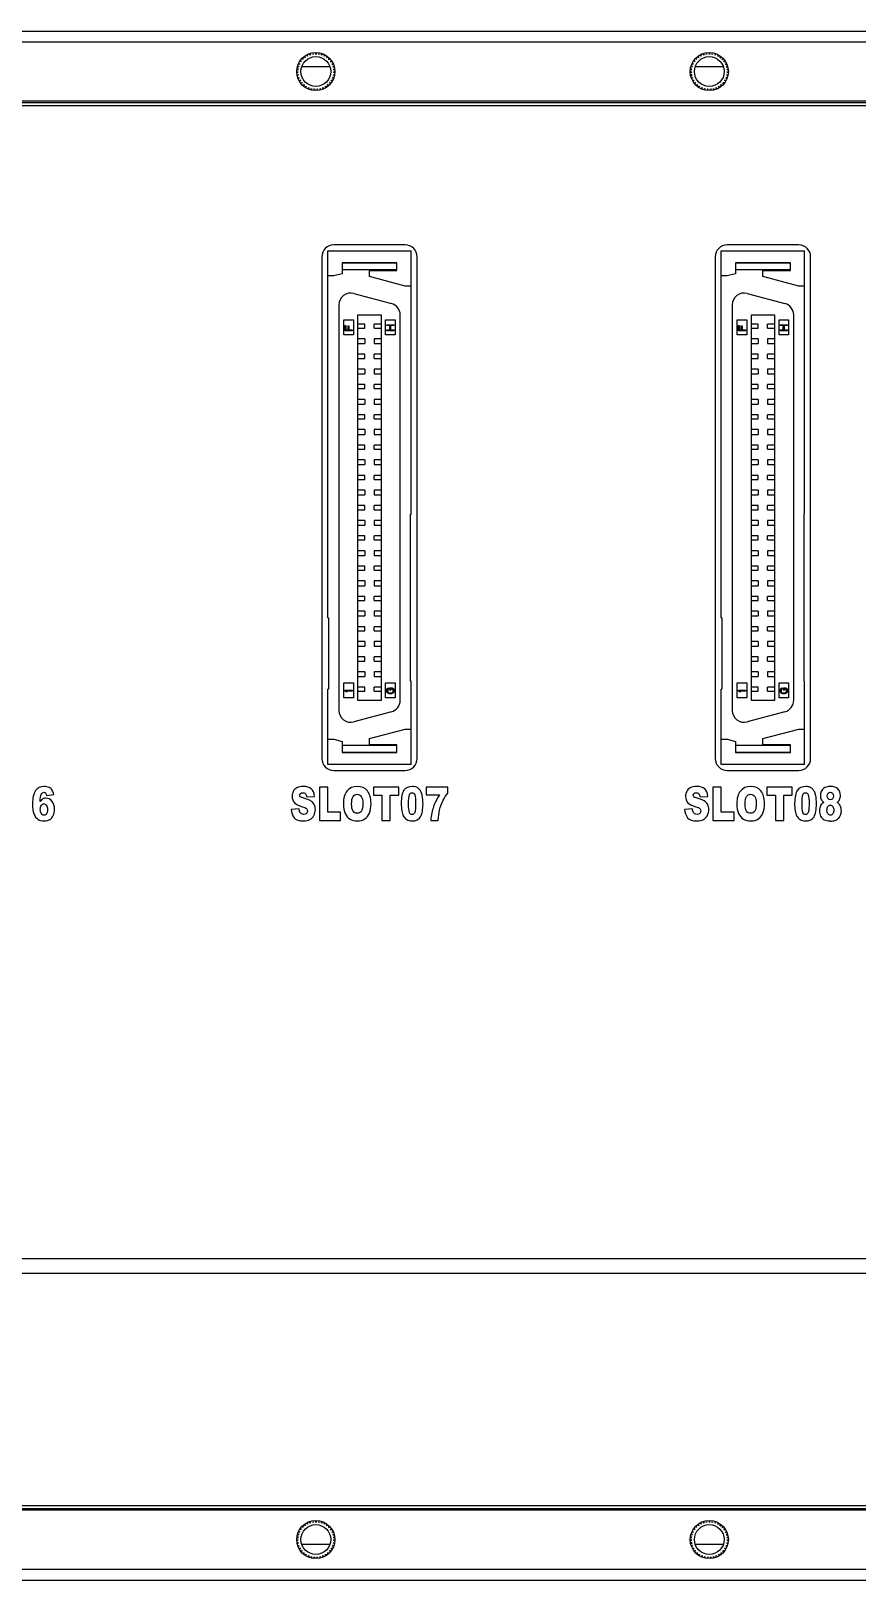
# Model space of a CAD drawing. Header units: inches. Extents: x 1 to 535, y 7 to 137.
# Drawn here: x 193.3 to 262.6, y 6.8 to 136.8 of the extents above; entities that cross this region are included whole.
import ezdxf

# ---------------------------------------------------------------- set-up
doc = ezdxf.new("R2010")
doc.units = ezdxf.units.IN
doc.header["$LTSCALE"] = 1.21
doc.header["$MEASUREMENT"] = 0
doc.linetypes.add('HIDDEN', pattern=[0.2, 0.1, -0.1])
for name, color, linetype in [('BSE72G_4_002DXF_CONTINUOUS_LINE', 7, 'CONTINUOUS'), ('BSEJ72G_4_001_DXF_HIDDEN_LINE', 7, 'CONTINUOUS'), ('BSEJ72G_4_00DXF_CONTINUOUS_LINE', 7, 'CONTINUOUS'), ('TE_1734101_5DXF_CONTINUOUS_LINE', 7, 'CONTINUOUS')]:
    doc.layers.add(name, color=color, linetype=linetype)

msp = doc.modelspace()

# ---------------------------------------------------------------- linework, layer by layer
at = {"layer": 'BSE72G_4_002DXF_CONTINUOUS_LINE', "color": 7, "linetype": 'Continuous'}
for p, q in [((3.2, 130.52), (530.2, 130.52)), ((224.7, 118.82), (218.7, 118.82)), ((257.7, 118.82), (251.7, 118.82)), ((217.7, 117.82), (217.7, 75.72)), ((225.7, 75.72), (225.7, 117.82)), ((250.7, 117.82), (250.7, 75.72)), ((258.7, 75.72), (258.7, 117.82)), ((218.7, 74.72), (224.7, 74.72)), ((251.7, 74.72), (257.7, 74.72)), ((3.2, 13.02), (530.2, 13.02))]:
    msp.add_line(p, q, dxfattribs=at)
at = {"layer": 'BSE72G_4_002DXF_CONTINUOUS_LINE', "color": 4, "linetype": 'Continuous'}
for p, q in [((217.51, 73.32), (217.51, 70.52)), ((218.2, 73.32), (217.51, 73.32)), ((218.2, 71.21), (218.2, 73.32)), ((222.05, 73.32), (222.05, 72.63)), ((224.15, 73.32), (222.05, 73.32)), ((224.15, 72.63), (224.15, 73.32)), ((226.46, 73.32), (226.46, 72.67)), ((228.28, 73.32), (226.46, 73.32)), ((228.28, 72.8), (228.28, 73.32)), ((250.51, 73.32), (250.51, 70.52)), ((251.2, 73.32), (250.51, 73.32)), ((251.2, 71.21), (251.2, 73.32)), ((255.04, 73.32), (255.04, 72.63)), ((257.15, 73.32), (255.04, 73.32)), ((257.15, 72.63), (257.15, 73.32)), ((194.62, 72.6), (195.24, 72.69)), ((215.79, 71.5), (215.13, 71.45)), ((216.44, 72.49), (217.09, 72.54)), ((222.05, 72.63), (222.75, 72.63)), ((222.75, 72.63), (222.75, 70.52)), ((223.44, 70.52), (223.44, 72.63)), ((223.44, 72.63), (224.15, 72.63)), ((226.46, 72.67), (227.57, 72.67)), ((248.79, 71.5), (248.13, 71.45)), ((249.43, 72.49), (250.09, 72.54)), ((255.04, 72.63), (255.75, 72.63)), ((255.75, 72.63), (255.75, 70.52)), ((256.44, 70.52), (256.44, 72.63)), ((256.44, 72.63), (257.15, 72.63)), ((217.51, 70.52), (219.28, 70.52)), ((219.28, 71.21), (218.2, 71.21)), ((219.28, 70.52), (219.28, 71.21)), ((222.75, 70.52), (223.44, 70.52)), ((226.84, 70.52), (227.46, 70.52)), ((250.51, 70.52), (252.28, 70.52)), ((252.28, 71.21), (251.2, 71.21)), ((252.28, 70.52), (252.28, 71.21)), ((255.75, 70.52), (256.44, 70.52)), ((449.4, 33.72), (122.7, 33.72)), ((122.7, 32.52), (449.9, 32.52))]:
    msp.add_line(p, q, dxfattribs=at)
at = {"layer": 'BSE72G_4_002DXF_CONTINUOUS_LINE', "color": 7, "linetype": 'Continuous'}
for centre, start, end in [((218.7, 117.82), 90, 180), ((224.7, 117.82), 0, 90), ((251.7, 117.82), 90, 180), ((257.7, 117.82), 0, 90), ((218.7, 75.72), 180, 270), ((224.7, 75.72), 270, 0), ((251.7, 75.72), 180, 270), ((257.7, 75.72), 270, 0)]:
    msp.add_arc(centre, 1, start, end, dxfattribs=at)
at = {"layer": 'BSE72G_4_002DXF_CONTINUOUS_LINE', "color": 4, "linetype": 'Continuous'}
msp.add_arc((260.37, 71.86), 1.39, 270.0428, 284.9395, dxfattribs=at)
for points in [[(193.7, 73.02), (193.53, 72.78), (193.44, 72.41), (193.44, 71.91)], [(194.4, 73.37), (194.1, 73.37), (193.87, 73.25), (193.7, 73.02)], [(194.16, 72.7), (194.22, 72.83), (194.3, 72.89), (194.4, 72.89)], [(194.83, 73.29), (194.72, 73.34), (194.58, 73.37), (194.4, 73.37)], [(194.4, 72.89), (194.45, 72.89), (194.5, 72.87), (194.54, 72.83)], [(194.54, 72.83), (194.58, 72.78), (194.6, 72.71), (194.62, 72.6)], [(195.08, 73.07), (195.02, 73.17), (194.93, 73.24), (194.83, 73.29)], [(195.24, 72.69), (195.2, 72.84), (195.15, 72.97), (195.08, 73.07)], [(215.31, 72.96), (215.24, 72.83), (215.21, 72.7), (215.21, 72.55)], [(215.61, 73.26), (215.48, 73.19), (215.38, 73.09), (215.31, 72.96)], [(216.16, 73.37), (215.93, 73.37), (215.75, 73.33), (215.61, 73.26)], [(215.91, 72.79), (215.95, 72.83), (216.01, 72.85), (216.1, 72.85)], [(216.1, 72.85), (216.19, 72.85), (216.27, 72.82), (216.33, 72.76)], [(216.82, 73.17), (216.67, 73.3), (216.45, 73.37), (216.16, 73.37)], [(217.09, 72.54), (217.06, 72.83), (216.97, 73.04), (216.82, 73.17)], [(219.81, 72.99), (219.61, 72.73), (219.51, 72.38), (219.51, 71.92)], [(220.67, 73.37), (220.3, 73.37), (220.02, 73.24), (219.81, 72.99)], [(221.53, 73), (221.33, 73.25), (221.04, 73.37), (220.67, 73.37)], [(221.83, 71.94), (221.83, 72.4), (221.73, 72.75), (221.53, 73)], [(224.59, 73.05), (224.44, 72.84), (224.36, 72.47), (224.36, 71.94)], [(225.29, 73.37), (224.98, 73.37), (224.74, 73.26), (224.59, 73.05)], [(225.05, 72.66), (225.09, 72.79), (225.17, 72.85), (225.27, 72.85)], [(225.27, 72.85), (225.37, 72.85), (225.45, 72.79), (225.5, 72.66)], [(225.66, 73.3), (225.57, 73.35), (225.44, 73.37), (225.29, 73.37)], [(225.9, 73.12), (225.84, 73.19), (225.76, 73.26), (225.66, 73.3)], [(226.04, 72.88), (226.01, 72.97), (225.96, 73.05), (225.9, 73.12)], [(226.13, 72.6), (226.11, 72.71), (226.08, 72.8), (226.04, 72.88)], [(248.31, 72.96), (248.24, 72.83), (248.21, 72.7), (248.21, 72.55)], [(248.61, 73.26), (248.48, 73.19), (248.38, 73.09), (248.31, 72.96)], [(249.16, 73.37), (248.93, 73.37), (248.75, 73.33), (248.61, 73.26)], [(248.91, 72.79), (248.95, 72.83), (249.01, 72.85), (249.09, 72.85)], [(249.09, 72.85), (249.19, 72.85), (249.27, 72.82), (249.32, 72.76)], [(249.82, 73.17), (249.67, 73.3), (249.45, 73.37), (249.16, 73.37)], [(250.09, 72.54), (250.06, 72.83), (249.97, 73.04), (249.82, 73.17)], [(252.81, 72.99), (252.61, 72.73), (252.51, 72.38), (252.51, 71.92)], [(253.66, 73.37), (253.3, 73.37), (253.02, 73.24), (252.81, 72.99)], [(254.53, 73), (254.32, 73.25), (254.04, 73.37), (253.66, 73.37)], [(254.83, 71.94), (254.83, 72.4), (254.73, 72.75), (254.53, 73)], [(257.59, 73.05), (257.44, 72.84), (257.36, 72.47), (257.36, 71.94)], [(258.29, 73.37), (257.98, 73.37), (257.74, 73.26), (257.59, 73.05)], [(258.05, 72.66), (258.09, 72.79), (258.17, 72.85), (258.27, 72.85)], [(258.27, 72.85), (258.37, 72.85), (258.45, 72.79), (258.5, 72.66)], [(258.66, 73.3), (258.56, 73.35), (258.44, 73.37), (258.29, 73.37)], [(258.9, 73.12), (258.84, 73.19), (258.76, 73.26), (258.66, 73.3)], [(259.04, 72.88), (259.01, 72.97), (258.96, 73.05), (258.9, 73.12)], [(259.13, 72.6), (259.11, 72.71), (259.08, 72.8), (259.04, 72.88)], [(259.78, 73.2), (259.6, 73.05), (259.52, 72.86), (259.52, 72.62)], [(260.33, 73.37), (260.1, 73.37), (259.92, 73.31), (259.78, 73.2)], [(260.1, 72.58), (260.1, 72.67), (260.12, 72.75), (260.17, 72.81)], [(260.17, 72.81), (260.22, 72.87), (260.28, 72.9), (260.36, 72.9)], [(260.99, 73.16), (260.85, 73.3), (260.63, 73.37), (260.33, 73.37)], [(260.36, 72.9), (260.43, 72.9), (260.49, 72.87), (260.54, 72.81)], [(260.54, 72.81), (260.59, 72.75), (260.61, 72.67), (260.61, 72.57)], [(261.2, 72.62), (261.2, 72.83), (261.13, 73.01), (260.99, 73.16)], [(193.44, 71.91), (193.44, 71.56), (193.48, 71.29), (193.56, 71.08)], [(194.07, 72.11), (194.09, 72.41), (194.12, 72.61), (194.16, 72.7)], [(194.3, 72.32), (194.22, 72.28), (194.15, 72.21), (194.07, 72.11)], [(194.09, 71.45), (194.09, 71.6), (194.12, 71.71), (194.18, 71.79)], [(194.18, 71.79), (194.24, 71.87), (194.31, 71.91), (194.4, 71.91)], [(194.57, 72.39), (194.47, 72.39), (194.38, 72.37), (194.3, 72.32)], [(194.4, 71.91), (194.48, 71.91), (194.55, 71.87), (194.61, 71.79)], [(195.08, 72.12), (194.94, 72.3), (194.77, 72.39), (194.57, 72.39)], [(194.61, 71.79), (194.67, 71.7), (194.7, 71.58), (194.7, 71.43)], [(195.29, 71.45), (195.29, 71.72), (195.22, 71.94), (195.08, 72.12)], [(215.21, 72.55), (215.21, 72.33), (215.28, 72.15), (215.41, 72.01)], [(215.41, 72.01), (215.54, 71.87), (215.75, 71.76), (216.06, 71.67)], [(215.87, 71.2), (215.83, 71.26), (215.8, 71.37), (215.79, 71.5)], [(215.85, 72.63), (215.85, 72.69), (215.87, 72.74), (215.91, 72.79)], [(215.9, 72.51), (215.87, 72.54), (215.85, 72.58), (215.85, 72.63)], [(216.14, 72.41), (216.01, 72.44), (215.94, 72.47), (215.9, 72.51)], [(216.06, 71.67), (216.24, 71.62), (216.36, 71.57), (216.41, 71.51)], [(216.78, 72.16), (216.65, 72.24), (216.44, 72.32), (216.14, 72.41)], [(216.33, 72.76), (216.38, 72.71), (216.42, 72.62), (216.44, 72.49)], [(216.41, 71.51), (216.46, 71.45), (216.49, 71.39), (216.49, 71.31)], [(217.07, 71.85), (217.01, 71.97), (216.92, 72.07), (216.78, 72.16)], [(217.16, 71.43), (217.16, 71.59), (217.13, 71.73), (217.07, 71.85)], [(219.51, 71.92), (219.51, 71.59), (219.56, 71.32), (219.66, 71.1)], [(220.2, 71.92), (220.2, 72.2), (220.24, 72.41), (220.33, 72.53)], [(220.33, 71.31), (220.24, 71.43), (220.2, 71.64), (220.2, 71.92)], [(220.33, 72.53), (220.41, 72.65), (220.52, 72.72), (220.66, 72.72)], [(220.66, 72.72), (220.81, 72.72), (220.92, 72.66), (221.01, 72.53)], [(221.01, 72.53), (221.1, 72.41), (221.14, 72.22), (221.14, 71.96)], [(221.14, 71.96), (221.14, 71.64), (221.1, 71.43), (221.02, 71.31)], [(221.7, 71.14), (221.79, 71.35), (221.83, 71.62), (221.83, 71.94)], [(224.36, 71.94), (224.36, 71.72), (224.38, 71.52), (224.41, 71.34)], [(224.98, 71.93), (224.98, 72.28), (225, 72.53), (225.05, 72.66)], [(225.05, 71.2), (225, 71.33), (224.98, 71.58), (224.98, 71.93)], [(225.5, 72.66), (225.55, 72.53), (225.57, 72.28), (225.57, 71.91)], [(225.57, 71.91), (225.57, 71.66), (225.56, 71.47), (225.54, 71.35)], [(225.99, 70.83), (226.12, 71.06), (226.19, 71.44), (226.19, 71.94)], [(226.19, 71.94), (226.19, 72.17), (226.17, 72.39), (226.13, 72.6)], [(227.07, 71.67), (226.96, 71.36), (226.89, 70.98), (226.84, 70.52)], [(227.57, 72.67), (227.34, 72.31), (227.17, 71.98), (227.07, 71.67)], [(227.58, 71.38), (227.65, 71.69), (227.75, 71.97), (227.88, 72.22)], [(227.88, 72.22), (227.99, 72.43), (228.12, 72.62), (228.28, 72.8)], [(248.21, 72.55), (248.21, 72.33), (248.28, 72.15), (248.41, 72.01)], [(248.41, 72.01), (248.54, 71.87), (248.75, 71.76), (249.06, 71.67)], [(248.87, 71.2), (248.83, 71.26), (248.8, 71.37), (248.79, 71.5)], [(248.85, 72.63), (248.85, 72.69), (248.87, 72.74), (248.91, 72.79)], [(248.9, 72.51), (248.87, 72.54), (248.85, 72.58), (248.85, 72.63)], [(249.13, 72.41), (249.01, 72.44), (248.93, 72.47), (248.9, 72.51)], [(249.06, 71.67), (249.24, 71.62), (249.36, 71.57), (249.41, 71.51)], [(249.78, 72.16), (249.65, 72.24), (249.44, 72.32), (249.13, 72.41)], [(249.32, 72.76), (249.38, 72.71), (249.42, 72.62), (249.43, 72.49)], [(249.41, 71.51), (249.46, 71.45), (249.49, 71.39), (249.49, 71.31)], [(250.07, 71.85), (250.01, 71.97), (249.91, 72.07), (249.78, 72.16)], [(250.16, 71.43), (250.16, 71.59), (250.13, 71.73), (250.07, 71.85)], [(252.51, 71.92), (252.51, 71.59), (252.56, 71.32), (252.66, 71.1)], [(253.2, 71.92), (253.2, 72.2), (253.24, 72.41), (253.33, 72.53)], [(253.32, 71.31), (253.24, 71.43), (253.2, 71.64), (253.2, 71.92)], [(253.33, 72.53), (253.41, 72.65), (253.52, 72.72), (253.66, 72.72)], [(253.66, 72.72), (253.81, 72.72), (253.92, 72.66), (254.01, 72.53)], [(254.01, 72.53), (254.09, 72.41), (254.14, 72.22), (254.14, 71.96)], [(254.14, 71.96), (254.14, 71.64), (254.1, 71.43), (254.01, 71.31)], [(254.7, 71.14), (254.78, 71.35), (254.83, 71.62), (254.83, 71.94)], [(257.36, 71.94), (257.36, 71.72), (257.37, 71.52), (257.4, 71.34)], [(257.98, 71.93), (257.98, 72.28), (258, 72.53), (258.05, 72.66)], [(258.05, 71.2), (258, 71.33), (257.98, 71.58), (257.98, 71.93)], [(258.5, 72.66), (258.55, 72.53), (258.57, 72.28), (258.57, 71.91)], [(258.57, 71.91), (258.57, 71.66), (258.56, 71.47), (258.54, 71.35)], [(258.99, 70.83), (259.12, 71.06), (259.19, 71.44), (259.19, 71.94)], [(259.19, 71.94), (259.19, 72.17), (259.17, 72.39), (259.13, 72.6)], [(259.54, 71.76), (259.48, 71.65), (259.45, 71.51), (259.45, 71.35)], [(259.52, 72.62), (259.52, 72.48), (259.55, 72.36), (259.61, 72.25)], [(259.82, 72.03), (259.69, 71.97), (259.6, 71.88), (259.54, 71.76)], [(259.61, 72.25), (259.65, 72.17), (259.72, 72.09), (259.82, 72.03)], [(260.07, 71.37), (260.07, 71.5), (260.1, 71.61), (260.15, 71.68)], [(260.17, 72.34), (260.12, 72.4), (260.1, 72.48), (260.1, 72.58)], [(260.15, 71.68), (260.21, 71.76), (260.28, 71.8), (260.36, 71.8)], [(260.37, 72.26), (260.29, 72.26), (260.22, 72.28), (260.17, 72.34)], [(260.36, 71.8), (260.43, 71.8), (260.5, 71.76), (260.56, 71.68)], [(260.54, 72.34), (260.5, 72.28), (260.44, 72.26), (260.37, 72.26)], [(260.61, 72.57), (260.61, 72.48), (260.59, 72.4), (260.54, 72.34)], [(260.56, 71.68), (260.62, 71.6), (260.65, 71.5), (260.65, 71.38)], [(260.92, 72.03), (261.01, 72.11), (261.08, 72.18), (261.12, 72.27)], [(261.19, 71.74), (261.13, 71.86), (261.04, 71.96), (260.92, 72.03)], [(261.12, 72.27), (261.18, 72.37), (261.2, 72.49), (261.2, 72.62)], [(261.28, 71.34), (261.28, 71.49), (261.25, 71.62), (261.19, 71.74)], [(193.56, 71.08), (193.64, 70.87), (193.75, 70.71), (193.89, 70.62)], [(193.89, 70.62), (194.02, 70.52), (194.2, 70.48), (194.43, 70.48)], [(194.19, 71.09), (194.12, 71.18), (194.09, 71.29), (194.09, 71.45)], [(194.41, 70.96), (194.32, 70.96), (194.25, 71), (194.19, 71.09)], [(194.62, 71.08), (194.56, 71), (194.49, 70.96), (194.41, 70.96)], [(194.43, 70.48), (194.61, 70.48), (194.77, 70.52), (194.89, 70.59)], [(194.7, 71.43), (194.7, 71.27), (194.67, 71.15), (194.62, 71.08)], [(194.89, 70.59), (195.02, 70.67), (195.11, 70.79), (195.18, 70.94)], [(195.18, 70.94), (195.25, 71.09), (195.29, 71.26), (195.29, 71.45)], [(215.13, 71.45), (215.15, 71.17), (215.23, 70.93), (215.38, 70.75)], [(215.38, 70.75), (215.52, 70.57), (215.79, 70.48), (216.17, 70.48)], [(216.18, 71.03), (216.05, 71.03), (215.94, 71.08), (215.87, 71.2)], [(216.17, 70.48), (216.39, 70.48), (216.56, 70.52), (216.71, 70.59)], [(216.41, 71.11), (216.35, 71.05), (216.28, 71.03), (216.18, 71.03)], [(216.49, 71.31), (216.49, 71.24), (216.46, 71.17), (216.41, 71.11)], [(216.71, 70.59), (216.85, 70.67), (216.96, 70.79), (217.04, 70.94)], [(217.04, 70.94), (217.12, 71.09), (217.16, 71.26), (217.16, 71.43)], [(219.66, 71.1), (219.77, 70.89), (219.9, 70.73), (220.07, 70.63)], [(220.07, 70.63), (220.23, 70.53), (220.44, 70.48), (220.69, 70.48)], [(220.67, 71.12), (220.53, 71.12), (220.41, 71.18), (220.33, 71.31)], [(221.02, 71.31), (220.93, 71.18), (220.82, 71.12), (220.67, 71.12)], [(220.69, 70.48), (220.94, 70.48), (221.15, 70.53), (221.32, 70.65)], [(221.32, 70.65), (221.48, 70.77), (221.61, 70.93), (221.7, 71.14)], [(224.41, 71.34), (224.44, 71.16), (224.48, 71.02), (224.53, 70.92)], [(224.53, 70.92), (224.61, 70.77), (224.7, 70.66), (224.82, 70.59)], [(224.82, 70.59), (224.94, 70.51), (225.09, 70.48), (225.28, 70.48)], [(225.27, 71.01), (225.18, 71.01), (225.1, 71.07), (225.05, 71.2)], [(225.44, 71.09), (225.39, 71.03), (225.34, 71.01), (225.27, 71.01)], [(225.28, 70.48), (225.61, 70.48), (225.85, 70.59), (225.99, 70.83)], [(225.54, 71.35), (225.52, 71.23), (225.48, 71.14), (225.44, 71.09)], [(227.46, 70.52), (227.48, 70.85), (227.52, 71.14), (227.58, 71.38)], [(248.13, 71.45), (248.15, 71.17), (248.23, 70.93), (248.38, 70.75)], [(248.38, 70.75), (248.52, 70.57), (248.79, 70.48), (249.17, 70.48)], [(249.18, 71.03), (249.05, 71.03), (248.94, 71.08), (248.87, 71.2)], [(249.17, 70.48), (249.38, 70.48), (249.56, 70.52), (249.71, 70.59)], [(249.41, 71.11), (249.35, 71.05), (249.28, 71.03), (249.18, 71.03)], [(249.49, 71.31), (249.49, 71.24), (249.46, 71.17), (249.41, 71.11)], [(249.71, 70.59), (249.85, 70.67), (249.96, 70.79), (250.04, 70.94)], [(250.04, 70.94), (250.12, 71.09), (250.16, 71.26), (250.16, 71.43)], [(252.66, 71.1), (252.76, 70.89), (252.9, 70.73), (253.06, 70.63)], [(253.06, 70.63), (253.23, 70.53), (253.44, 70.48), (253.69, 70.48)], [(253.67, 71.12), (253.52, 71.12), (253.41, 71.18), (253.32, 71.31)], [(254.01, 71.31), (253.93, 71.18), (253.82, 71.12), (253.67, 71.12)], [(253.69, 70.48), (253.94, 70.48), (254.15, 70.53), (254.31, 70.65)], [(254.31, 70.65), (254.48, 70.77), (254.61, 70.93), (254.7, 71.14)], [(257.4, 71.34), (257.44, 71.16), (257.48, 71.02), (257.53, 70.92)], [(257.53, 70.92), (257.61, 70.77), (257.7, 70.66), (257.82, 70.59)], [(257.82, 70.59), (257.93, 70.51), (258.08, 70.48), (258.27, 70.48)], [(258.27, 71.01), (258.18, 71.01), (258.1, 71.07), (258.05, 71.2)], [(258.44, 71.09), (258.39, 71.03), (258.34, 71.01), (258.27, 71.01)], [(258.27, 70.48), (258.61, 70.48), (258.85, 70.59), (258.99, 70.83)], [(258.54, 71.35), (258.52, 71.23), (258.48, 71.14), (258.44, 71.09)], [(259.45, 71.35), (259.45, 71.18), (259.48, 71.03), (259.54, 70.89)], [(259.54, 70.89), (259.61, 70.75), (259.71, 70.65), (259.83, 70.58)], [(259.83, 70.58), (259.96, 70.51), (260.14, 70.48), (260.38, 70.48)], [(260.16, 71.07), (260.1, 71.15), (260.07, 71.25), (260.07, 71.37)], [(260.36, 70.95), (260.29, 70.95), (260.22, 70.99), (260.16, 71.07)], [(260.56, 71.07), (260.51, 70.99), (260.44, 70.95), (260.36, 70.95)], [(260.65, 71.38), (260.65, 71.25), (260.62, 71.15), (260.56, 71.07)], [(260.73, 70.52), (260.84, 70.55), (260.94, 70.6), (261.01, 70.67)], [(261.01, 70.67), (261.09, 70.73), (261.15, 70.83), (261.2, 70.95)], [(261.2, 70.95), (261.25, 71.07), (261.28, 71.2), (261.28, 71.34)]]:
    msp.add_open_spline(points, degree=3, dxfattribs=at)
at = {"layer": 'BSEJ72G_4_001_DXF_HIDDEN_LINE', "color": 8, "linetype": 'HIDDEN'}
for centre in [(217.2, 133.37), (250.2, 133.37), (217.2, 10.17), (250.2, 10.17)]:
    msp.add_circle(centre, 1.5, dxfattribs=at)
at = {"layer": 'BSEJ72G_4_00DXF_CONTINUOUS_LINE', "color": 7, "linetype": 'Continuous'}
for p, q in [((3.2, 136.77), (530.2, 136.77)), ((3.4, 135.87), (530, 135.87)), ((218.38, 133.77), (216.02, 133.77)), ((251.38, 133.77), (249.02, 133.77)), ((3.2, 130.77), (530.2, 130.77)), ((530, 130.87), (3.4, 130.87)), ((3.2, 12.77), (530.2, 12.77)), ((3.4, 12.67), (530, 12.67)), ((216.02, 9.77), (218.38, 9.77)), ((249.02, 9.77), (251.38, 9.77)), ((3.2, 6.77), (530.2, 6.77)), ((530, 7.67), (3.4, 7.67))]:
    msp.add_line(p, q, dxfattribs=at)
for centre, radius in [((217.2, 133.37), 1.6), ((217.2, 133.37), 1.25), ((250.2, 133.37), 1.6), ((250.2, 133.37), 1.25), ((217.2, 10.17), 1.6), ((250.2, 10.17), 1.6), ((217.2, 10.17), 1.25), ((250.2, 10.17), 1.25)]:
    msp.add_circle(centre, radius, dxfattribs=at)
for centre, start, end in [((216.2, 132.15), 90.0022, 96.4011), ((218.21, 132.15), 83.5989, 89.9978), ((249.2, 132.15), 90.0022, 96.4011), ((251.21, 132.15), 83.5989, 89.9978), ((216.2, 11.39), 263.5989, 269.9978), ((218.21, 11.39), 270.0022, 276.4011), ((249.2, 11.39), 263.5989, 269.9978), ((251.21, 11.39), 270.0022, 276.4011)]:
    msp.add_arc(centre, 1.62, start, end, dxfattribs=at)
at = {"layer": 'TE_1734101_5DXF_CONTINUOUS_LINE', "color": 7, "linetype": 'Continuous'}
for p, q in [((218.2, 87.53), (218.2, 118.32)), ((218.2, 118.32), (225.2, 118.32)), ((225.2, 96.22), (225.2, 118.32)), ((251.2, 87.53), (251.2, 118.32)), ((251.2, 118.32), (258.2, 118.32)), ((258.2, 96.22), (258.2, 118.32)), ((219.4, 117.33), (219.4, 116.4)), ((224, 117.33), (219.4, 117.33)), ((224, 117.29), (219.4, 117.29)), ((224, 116.68), (224, 117.33)), ((252.4, 117.33), (252.4, 116.4)), ((257, 117.33), (252.4, 117.33)), ((257, 117.29), (252.4, 117.29)), ((257, 116.68), (257, 117.33)), ((218.7, 116.22), (218.2, 116.22)), ((219.4, 116.4), (218.7, 116.22)), ((224, 116.72), (219.4, 116.72)), ((221.7, 116.16), (221.7, 116.68)), ((221.7, 116.68), (224, 116.68)), ((224.7, 115.35), (221.7, 116.16)), ((251.7, 116.22), (251.2, 116.22)), ((252.4, 116.4), (251.7, 116.22)), ((257, 116.72), (252.4, 116.72)), ((254.7, 116.16), (254.7, 116.68)), ((254.7, 116.68), (257, 116.68)), ((257.7, 115.35), (254.7, 116.16)), ((220.39, 114.75), (223.54, 113.91)), ((225.2, 115.35), (224.7, 115.35)), ((253.39, 114.75), (256.54, 113.91)), ((258.2, 115.35), (257.7, 115.35)), ((219.13, 113.78), (219.13, 79.76)), ((252.13, 113.78), (252.13, 79.76)), ((219.55, 111.27), (219.55, 112.54)), ((219.55, 112.54), (220.35, 112.54)), ((219.65, 111.62), (219.65, 112.07)), ((219.65, 112.07), (219.73, 112.07)), ((219.73, 112.07), (219.73, 111.7)), ((219.9, 111.7), (219.9, 112.02)), ((219.9, 112.02), (219.97, 112.02)), ((219.97, 112.02), (219.97, 111.7)), ((220.35, 112.54), (220.35, 111.27)), ((220.73, 80.58), (220.73, 112.96)), ((220.73, 112.96), (222.68, 112.96)), ((221.31, 112.18), (220.73, 112.18)), ((220.73, 111.84), (221.31, 111.84)), ((221.31, 111.84), (221.31, 112.18)), ((222.09, 111.84), (222.09, 112.18)), ((222.68, 112.18), (222.09, 112.18)), ((222.09, 111.84), (222.68, 111.84)), ((222.68, 112.96), (222.68, 80.58)), ((223.05, 111.27), (223.05, 112.54)), ((223.05, 112.54), (223.85, 112.54)), ((223.15, 112.05), (223.15, 112.12)), ((223.15, 112.12), (223.75, 112.12)), ((223.4, 112.05), (223.15, 112.05)), ((223.4, 111.7), (223.4, 112.05)), ((223.47, 112.05), (223.47, 111.7)), ((223.75, 112.05), (223.47, 112.05)), ((223.75, 112.12), (223.75, 112.05)), ((223.85, 112.54), (223.85, 111.27)), ((224.28, 80.61), (224.28, 112.94)), ((252.55, 111.27), (252.55, 112.54)), ((252.55, 112.54), (253.35, 112.54)), ((252.65, 111.62), (252.65, 112.07)), ((252.65, 112.07), (252.73, 112.07)), ((252.73, 112.07), (252.73, 111.7)), ((252.9, 111.7), (252.9, 112.02)), ((252.9, 112.02), (252.97, 112.02)), ((252.97, 112.02), (252.97, 111.7)), ((253.35, 112.54), (253.35, 111.27)), ((253.73, 80.58), (253.73, 112.96)), ((253.73, 112.96), (255.68, 112.96)), ((254.31, 112.18), (253.73, 112.18)), ((253.73, 111.84), (254.31, 111.84)), ((254.31, 111.84), (254.31, 112.18)), ((255.09, 111.84), (255.09, 112.18)), ((255.68, 112.18), (255.09, 112.18)), ((255.09, 111.84), (255.68, 111.84)), ((255.68, 112.96), (255.68, 80.58)), ((256.05, 111.27), (256.05, 112.54)), ((256.05, 112.54), (256.85, 112.54)), ((256.15, 112.05), (256.15, 112.12)), ((256.15, 112.12), (256.75, 112.12)), ((256.4, 112.05), (256.15, 112.05)), ((256.4, 111.7), (256.4, 112.05)), ((256.47, 112.05), (256.47, 111.7)), ((256.75, 112.05), (256.47, 112.05)), ((256.75, 112.12), (256.75, 112.05)), ((256.85, 112.54), (256.85, 111.27)), ((257.28, 80.61), (257.28, 112.94)), ((220.35, 111.27), (219.55, 111.27)), ((220.25, 111.62), (219.65, 111.62)), ((219.73, 111.7), (219.9, 111.7)), ((219.97, 111.7), (220.25, 111.7)), ((220.25, 111.7), (220.25, 111.62)), ((221.31, 110.94), (220.73, 110.94)), ((220.73, 110.54), (221.31, 110.54)), ((221.31, 110.94), (221.31, 110.54)), ((222.09, 110.94), (222.09, 110.54)), ((222.68, 110.94), (222.09, 110.94)), ((222.09, 110.54), (222.68, 110.54)), ((223.85, 111.27), (223.05, 111.27)), ((223.15, 111.62), (223.15, 111.7)), ((223.15, 111.7), (223.4, 111.7)), ((223.75, 111.62), (223.15, 111.62)), ((223.47, 111.7), (223.75, 111.7)), ((223.75, 111.7), (223.75, 111.62)), ((253.35, 111.27), (252.55, 111.27)), ((253.25, 111.62), (252.65, 111.62)), ((252.73, 111.7), (252.9, 111.7)), ((252.97, 111.7), (253.25, 111.7)), ((253.25, 111.7), (253.25, 111.62)), ((254.31, 110.94), (253.73, 110.94)), ((253.73, 110.54), (254.31, 110.54)), ((254.31, 110.94), (254.31, 110.54)), ((255.09, 110.94), (255.09, 110.54)), ((255.68, 110.94), (255.09, 110.94)), ((255.09, 110.54), (255.68, 110.54)), ((256.85, 111.27), (256.05, 111.27)), ((256.15, 111.62), (256.15, 111.7)), ((256.15, 111.7), (256.4, 111.7)), ((256.75, 111.62), (256.15, 111.62)), ((256.47, 111.7), (256.75, 111.7)), ((256.75, 111.7), (256.75, 111.62)), ((221.31, 109.64), (220.73, 109.64)), ((220.73, 109.3), (221.31, 109.3)), ((221.31, 109.3), (221.31, 109.64)), ((222.09, 109.3), (222.09, 109.64)), ((222.68, 109.64), (222.09, 109.64)), ((222.09, 109.3), (222.68, 109.3)), ((254.31, 109.64), (253.73, 109.64)), ((253.73, 109.3), (254.31, 109.3)), ((254.31, 109.3), (254.31, 109.64)), ((255.09, 109.3), (255.09, 109.64)), ((255.68, 109.64), (255.09, 109.64)), ((255.09, 109.3), (255.68, 109.3)), ((221.31, 108.4), (220.73, 108.4)), ((220.73, 108), (221.31, 108)), ((221.31, 108.4), (221.31, 108)), ((222.09, 108.4), (222.09, 108)), ((222.68, 108.4), (222.09, 108.4)), ((222.09, 108), (222.68, 108)), ((254.31, 108.4), (253.73, 108.4)), ((253.73, 108), (254.31, 108)), ((254.31, 108.4), (254.31, 108)), ((255.09, 108.4), (255.09, 108)), ((255.68, 108.4), (255.09, 108.4)), ((255.09, 108), (255.68, 108)), ((221.31, 107.1), (220.73, 107.1)), ((220.73, 106.76), (221.31, 106.76)), ((221.31, 106.76), (221.31, 107.1)), ((222.09, 106.76), (222.09, 107.1)), ((222.68, 107.1), (222.09, 107.1)), ((222.09, 106.76), (222.68, 106.76)), ((254.31, 107.1), (253.73, 107.1)), ((253.73, 106.76), (254.31, 106.76)), ((254.31, 106.76), (254.31, 107.1)), ((255.09, 106.76), (255.09, 107.1)), ((255.68, 107.1), (255.09, 107.1)), ((255.09, 106.76), (255.68, 106.76)), ((221.31, 105.86), (220.73, 105.86)), ((220.73, 105.46), (221.31, 105.46)), ((221.31, 105.86), (221.31, 105.46)), ((222.09, 105.86), (222.09, 105.46)), ((222.68, 105.86), (222.09, 105.86)), ((222.09, 105.46), (222.68, 105.46)), ((254.31, 105.86), (253.73, 105.86)), ((253.73, 105.46), (254.31, 105.46)), ((254.31, 105.86), (254.31, 105.46)), ((255.09, 105.86), (255.09, 105.46)), ((255.68, 105.86), (255.09, 105.86)), ((255.09, 105.46), (255.68, 105.46)), ((221.31, 104.56), (220.73, 104.56)), ((220.73, 104.22), (221.31, 104.22)), ((221.31, 104.22), (221.31, 104.56)), ((222.09, 104.22), (222.09, 104.56)), ((222.68, 104.56), (222.09, 104.56)), ((222.09, 104.22), (222.68, 104.22)), ((254.31, 104.56), (253.73, 104.56)), ((253.73, 104.22), (254.31, 104.22)), ((254.31, 104.22), (254.31, 104.56)), ((255.09, 104.22), (255.09, 104.56)), ((255.68, 104.56), (255.09, 104.56)), ((255.09, 104.22), (255.68, 104.22)), ((221.31, 103.32), (220.73, 103.32)), ((220.73, 102.92), (221.31, 102.92)), ((221.31, 103.32), (221.31, 102.92)), ((222.09, 103.32), (222.09, 102.92)), ((222.68, 103.32), (222.09, 103.32)), ((222.09, 102.92), (222.68, 102.92)), ((254.31, 103.32), (253.73, 103.32)), ((253.73, 102.92), (254.31, 102.92)), ((254.31, 103.32), (254.31, 102.92)), ((255.09, 103.32), (255.09, 102.92)), ((255.68, 103.32), (255.09, 103.32)), ((255.09, 102.92), (255.68, 102.92)), ((221.31, 102.02), (220.73, 102.02)), ((220.73, 101.68), (221.31, 101.68)), ((221.31, 101.68), (221.31, 102.02)), ((222.09, 101.68), (222.09, 102.02)), ((222.68, 102.02), (222.09, 102.02)), ((222.09, 101.68), (222.68, 101.68)), ((254.31, 102.02), (253.73, 102.02)), ((253.73, 101.68), (254.31, 101.68)), ((254.31, 101.68), (254.31, 102.02)), ((255.09, 101.68), (255.09, 102.02)), ((255.68, 102.02), (255.09, 102.02)), ((255.09, 101.68), (255.68, 101.68)), ((221.31, 100.78), (220.73, 100.78)), ((220.73, 100.38), (221.31, 100.38)), ((221.31, 100.78), (221.31, 100.38)), ((222.09, 100.78), (222.09, 100.38)), ((222.68, 100.78), (222.09, 100.78)), ((222.09, 100.38), (222.68, 100.38)), ((254.31, 100.78), (253.73, 100.78)), ((253.73, 100.38), (254.31, 100.38)), ((254.31, 100.78), (254.31, 100.38)), ((255.09, 100.78), (255.09, 100.38)), ((255.68, 100.78), (255.09, 100.78)), ((255.09, 100.38), (255.68, 100.38)), ((221.31, 99.48), (220.73, 99.48)), ((220.73, 99.14), (221.31, 99.14)), ((221.31, 99.14), (221.31, 99.48)), ((222.09, 99.14), (222.09, 99.48)), ((222.68, 99.48), (222.09, 99.48)), ((222.09, 99.14), (222.68, 99.14)), ((254.31, 99.48), (253.73, 99.48)), ((253.73, 99.14), (254.31, 99.14)), ((254.31, 99.14), (254.31, 99.48)), ((255.09, 99.14), (255.09, 99.48)), ((255.68, 99.48), (255.09, 99.48)), ((255.09, 99.14), (255.68, 99.14)), ((221.31, 98.24), (220.73, 98.24)), ((220.73, 97.84), (221.31, 97.84)), ((221.31, 98.24), (221.31, 97.84)), ((222.09, 98.24), (222.09, 97.84)), ((222.68, 98.24), (222.09, 98.24)), ((222.09, 97.84), (222.68, 97.84)), ((254.31, 98.24), (253.73, 98.24)), ((253.73, 97.84), (254.31, 97.84)), ((254.31, 98.24), (254.31, 97.84)), ((255.09, 98.24), (255.09, 97.84)), ((255.68, 98.24), (255.09, 98.24)), ((255.09, 97.84), (255.68, 97.84)), ((221.31, 96.94), (220.73, 96.94)), ((220.73, 96.6), (221.31, 96.6)), ((221.31, 96.6), (221.31, 96.94)), ((222.09, 96.6), (222.09, 96.94)), ((222.68, 96.94), (222.09, 96.94)), ((222.09, 96.6), (222.68, 96.6)), ((225.15, 82.22), (225.15, 96.22)), ((225.15, 96.22), (225.2, 96.22)), ((254.31, 96.94), (253.73, 96.94)), ((253.73, 96.6), (254.31, 96.6)), ((254.31, 96.6), (254.31, 96.94)), ((255.09, 96.6), (255.09, 96.94)), ((255.68, 96.94), (255.09, 96.94)), ((255.09, 96.6), (255.68, 96.6)), ((258.15, 82.22), (258.15, 96.22)), ((258.15, 96.22), (258.2, 96.22)), ((221.31, 95.7), (220.73, 95.7)), ((220.73, 95.3), (221.31, 95.3)), ((221.31, 95.7), (221.31, 95.3)), ((222.09, 95.7), (222.09, 95.3)), ((222.68, 95.7), (222.09, 95.7)), ((222.09, 95.3), (222.68, 95.3)), ((254.31, 95.7), (253.73, 95.7)), ((253.73, 95.3), (254.31, 95.3)), ((254.31, 95.7), (254.31, 95.3)), ((255.09, 95.7), (255.09, 95.3)), ((255.68, 95.7), (255.09, 95.7)), ((255.09, 95.3), (255.68, 95.3)), ((221.31, 94.4), (220.73, 94.4)), ((220.73, 94.06), (221.31, 94.06)), ((221.31, 94.06), (221.31, 94.4)), ((222.09, 94.06), (222.09, 94.4)), ((222.68, 94.4), (222.09, 94.4)), ((222.09, 94.06), (222.68, 94.06)), ((254.31, 94.4), (253.73, 94.4)), ((253.73, 94.06), (254.31, 94.06)), ((254.31, 94.06), (254.31, 94.4)), ((255.09, 94.06), (255.09, 94.4)), ((255.68, 94.4), (255.09, 94.4)), ((255.09, 94.06), (255.68, 94.06)), ((221.31, 93.16), (220.73, 93.16)), ((220.73, 92.76), (221.31, 92.76)), ((221.31, 93.16), (221.31, 92.76)), ((222.09, 93.16), (222.09, 92.76)), ((222.68, 93.16), (222.09, 93.16)), ((222.09, 92.76), (222.68, 92.76)), ((254.31, 93.16), (253.73, 93.16)), ((253.73, 92.76), (254.31, 92.76)), ((254.31, 93.16), (254.31, 92.76)), ((255.09, 93.16), (255.09, 92.76)), ((255.68, 93.16), (255.09, 93.16)), ((255.09, 92.76), (255.68, 92.76)), ((221.31, 91.86), (220.73, 91.86)), ((220.73, 91.52), (221.31, 91.52)), ((221.31, 91.52), (221.31, 91.86)), ((222.09, 91.52), (222.09, 91.86)), ((222.68, 91.86), (222.09, 91.86)), ((222.09, 91.52), (222.68, 91.52)), ((254.31, 91.86), (253.73, 91.86)), ((253.73, 91.52), (254.31, 91.52)), ((254.31, 91.52), (254.31, 91.86)), ((255.09, 91.52), (255.09, 91.86)), ((255.68, 91.86), (255.09, 91.86)), ((255.09, 91.52), (255.68, 91.52)), ((221.31, 90.62), (220.73, 90.62)), ((220.73, 90.22), (221.31, 90.22)), ((221.31, 90.62), (221.31, 90.22)), ((222.09, 90.62), (222.09, 90.22)), ((222.68, 90.62), (222.09, 90.62)), ((222.09, 90.22), (222.68, 90.22)), ((254.31, 90.62), (253.73, 90.62)), ((253.73, 90.22), (254.31, 90.22)), ((254.31, 90.62), (254.31, 90.22)), ((255.09, 90.62), (255.09, 90.22)), ((255.68, 90.62), (255.09, 90.62)), ((255.09, 90.22), (255.68, 90.22)), ((221.31, 89.32), (220.73, 89.32)), ((220.73, 88.98), (221.31, 88.98)), ((221.31, 88.98), (221.31, 89.32)), ((222.09, 88.98), (222.09, 89.32)), ((222.68, 89.32), (222.09, 89.32)), ((222.09, 88.98), (222.68, 88.98)), ((254.31, 89.32), (253.73, 89.32)), ((253.73, 88.98), (254.31, 88.98)), ((254.31, 88.98), (254.31, 89.32)), ((255.09, 88.98), (255.09, 89.32)), ((255.68, 89.32), (255.09, 89.32)), ((255.09, 88.98), (255.68, 88.98)), ((218.2, 87.53), (218.26, 87.53)), ((218.26, 87.53), (218.26, 81.53)), ((221.31, 88.08), (220.73, 88.08)), ((220.73, 87.68), (221.31, 87.68)), ((221.31, 88.08), (221.31, 87.68)), ((222.09, 88.08), (222.09, 87.68)), ((222.68, 88.08), (222.09, 88.08)), ((222.09, 87.68), (222.68, 87.68)), ((251.2, 87.53), (251.26, 87.53)), ((251.26, 87.53), (251.26, 81.53)), ((254.31, 88.08), (253.73, 88.08)), ((253.73, 87.68), (254.31, 87.68)), ((254.31, 88.08), (254.31, 87.68)), ((255.09, 88.08), (255.09, 87.68)), ((255.68, 88.08), (255.09, 88.08)), ((255.09, 87.68), (255.68, 87.68)), ((221.31, 86.78), (220.73, 86.78)), ((220.73, 86.44), (221.31, 86.44)), ((221.31, 86.44), (221.31, 86.78)), ((222.09, 86.44), (222.09, 86.78)), ((222.68, 86.78), (222.09, 86.78)), ((222.09, 86.44), (222.68, 86.44)), ((254.31, 86.78), (253.73, 86.78)), ((253.73, 86.44), (254.31, 86.44)), ((254.31, 86.44), (254.31, 86.78)), ((255.09, 86.44), (255.09, 86.78)), ((255.68, 86.78), (255.09, 86.78)), ((255.09, 86.44), (255.68, 86.44)), ((221.31, 85.54), (220.73, 85.54)), ((220.73, 85.14), (221.31, 85.14)), ((221.31, 85.54), (221.31, 85.14)), ((222.09, 85.54), (222.09, 85.14)), ((222.68, 85.54), (222.09, 85.54)), ((222.09, 85.14), (222.68, 85.14)), ((254.31, 85.54), (253.73, 85.54)), ((253.73, 85.14), (254.31, 85.14)), ((254.31, 85.54), (254.31, 85.14)), ((255.09, 85.54), (255.09, 85.14)), ((255.68, 85.54), (255.09, 85.54)), ((255.09, 85.14), (255.68, 85.14)), ((221.31, 84.24), (220.73, 84.24)), ((220.73, 83.9), (221.31, 83.9)), ((221.31, 83.9), (221.31, 84.24)), ((222.09, 83.9), (222.09, 84.24)), ((222.68, 84.24), (222.09, 84.24)), ((222.09, 83.9), (222.68, 83.9)), ((254.31, 84.24), (253.73, 84.24)), ((253.73, 83.9), (254.31, 83.9)), ((254.31, 83.9), (254.31, 84.24)), ((255.09, 83.9), (255.09, 84.24)), ((255.68, 84.24), (255.09, 84.24)), ((255.09, 83.9), (255.68, 83.9)), ((219.55, 80.8), (219.55, 82.07)), ((219.55, 82.07), (220.35, 82.07)), ((220.35, 82.07), (220.35, 80.8)), ((221.31, 83), (220.73, 83)), ((220.73, 82.6), (221.31, 82.6)), ((221.31, 83), (221.31, 82.6)), ((222.09, 83), (222.09, 82.6)), ((222.68, 83), (222.09, 83)), ((222.09, 82.6), (222.68, 82.6)), ((223.05, 80.8), (223.05, 82.07)), ((223.05, 82.07), (223.85, 82.07)), ((223.85, 82.07), (223.85, 80.8)), ((225.2, 82.22), (225.15, 82.22)), ((225.2, 75.22), (225.2, 82.22)), ((252.55, 80.8), (252.55, 82.07)), ((252.55, 82.07), (253.35, 82.07)), ((253.35, 82.07), (253.35, 80.8)), ((254.31, 83), (253.73, 83)), ((253.73, 82.6), (254.31, 82.6)), ((254.31, 83), (254.31, 82.6)), ((255.09, 83), (255.09, 82.6)), ((255.68, 83), (255.09, 83)), ((255.09, 82.6), (255.68, 82.6)), ((256.05, 80.8), (256.05, 82.07)), ((256.05, 82.07), (256.85, 82.07)), ((256.85, 82.07), (256.85, 80.8)), ((258.2, 82.22), (258.15, 82.22)), ((258.2, 75.22), (258.2, 82.22)), ((218.2, 75.22), (218.2, 81.53)), ((218.26, 81.53), (218.2, 81.53)), ((220.35, 80.8), (219.55, 80.8)), ((219.65, 81.38), (219.65, 81.45)), ((219.65, 81.45), (220.25, 81.45)), ((219.74, 81.3), (219.65, 81.38)), ((219.84, 81.3), (219.74, 81.3)), ((219.75, 81.38), (219.84, 81.3)), ((220.25, 81.38), (219.75, 81.38)), ((220.25, 81.45), (220.25, 81.38)), ((221.31, 81.7), (220.73, 81.7)), ((220.73, 81.36), (221.31, 81.36)), ((221.31, 81.36), (221.31, 81.7)), ((222.09, 81.36), (222.09, 81.7)), ((222.68, 81.7), (222.09, 81.7)), ((222.09, 81.36), (222.68, 81.36)), ((223.85, 80.8), (223.05, 80.8)), ((223.15, 81.47), (223.17, 81.53)), ((223.15, 81.35), (223.15, 81.47)), ((223.17, 81.29), (223.15, 81.35)), ((223.17, 81.53), (223.19, 81.58)), ((223.19, 81.24), (223.17, 81.29)), ((223.19, 81.58), (223.24, 81.63)), ((223.24, 81.19), (223.19, 81.24)), ((223.24, 81.52), (223.23, 81.47)), ((223.23, 81.47), (223.23, 81.35)), ((223.23, 81.35), (223.24, 81.3)), ((223.24, 81.63), (223.31, 81.64)), ((223.27, 81.55), (223.24, 81.52)), ((223.24, 81.3), (223.27, 81.27)), ((223.29, 81.17), (223.24, 81.19)), ((223.31, 81.57), (223.27, 81.55)), ((223.27, 81.27), (223.31, 81.24)), ((223.36, 81.15), (223.29, 81.17)), ((223.31, 81.64), (223.31, 81.57)), ((223.31, 81.24), (223.36, 81.23)), ((223.36, 81.23), (223.55, 81.23)), ((223.55, 81.15), (223.36, 81.15)), ((223.42, 81.45), (223.42, 81.64)), ((223.42, 81.64), (223.61, 81.64)), ((223.5, 81.45), (223.42, 81.45)), ((223.5, 81.57), (223.5, 81.45)), ((223.6, 81.57), (223.5, 81.57)), ((223.55, 81.23), (223.6, 81.24)), ((223.61, 81.17), (223.55, 81.15)), ((223.64, 81.55), (223.6, 81.57)), ((223.6, 81.24), (223.64, 81.27)), ((223.61, 81.64), (223.66, 81.63)), ((223.66, 81.19), (223.61, 81.17)), ((223.66, 81.52), (223.64, 81.55)), ((223.64, 81.27), (223.66, 81.3)), ((223.66, 81.63), (223.71, 81.58)), ((223.68, 81.47), (223.66, 81.52)), ((223.66, 81.3), (223.68, 81.35)), ((223.71, 81.24), (223.66, 81.19)), ((223.68, 81.35), (223.68, 81.47)), ((223.71, 81.58), (223.74, 81.53)), ((223.74, 81.29), (223.71, 81.24)), ((223.74, 81.53), (223.75, 81.47)), ((223.75, 81.35), (223.74, 81.29)), ((223.75, 81.47), (223.75, 81.35)), ((251.2, 75.22), (251.2, 81.53)), ((251.26, 81.53), (251.2, 81.53)), ((253.35, 80.8), (252.55, 80.8)), ((252.65, 81.38), (252.65, 81.45)), ((252.65, 81.45), (253.25, 81.45)), ((252.74, 81.3), (252.65, 81.38)), ((252.84, 81.3), (252.74, 81.3)), ((252.75, 81.38), (252.84, 81.3)), ((253.25, 81.38), (252.75, 81.38)), ((253.25, 81.45), (253.25, 81.38)), ((254.31, 81.7), (253.73, 81.7)), ((253.73, 81.36), (254.31, 81.36)), ((254.31, 81.36), (254.31, 81.7)), ((255.09, 81.36), (255.09, 81.7)), ((255.68, 81.7), (255.09, 81.7)), ((255.09, 81.36), (255.68, 81.36)), ((256.85, 80.8), (256.05, 80.8)), ((256.15, 81.47), (256.17, 81.53)), ((256.15, 81.35), (256.15, 81.47)), ((256.17, 81.29), (256.15, 81.35)), ((256.17, 81.53), (256.19, 81.58)), ((256.19, 81.24), (256.17, 81.29)), ((256.19, 81.58), (256.24, 81.63)), ((256.24, 81.19), (256.19, 81.24)), ((256.24, 81.52), (256.23, 81.47)), ((256.23, 81.47), (256.23, 81.35)), ((256.23, 81.35), (256.24, 81.3)), ((256.24, 81.63), (256.31, 81.64)), ((256.27, 81.55), (256.24, 81.52)), ((256.24, 81.3), (256.27, 81.27)), ((256.29, 81.17), (256.24, 81.19)), ((256.31, 81.57), (256.27, 81.55)), ((256.27, 81.27), (256.31, 81.24)), ((256.36, 81.15), (256.29, 81.17)), ((256.31, 81.64), (256.31, 81.57)), ((256.31, 81.24), (256.36, 81.23)), ((256.36, 81.23), (256.55, 81.23)), ((256.55, 81.15), (256.36, 81.15)), ((256.42, 81.45), (256.42, 81.64)), ((256.42, 81.64), (256.61, 81.64)), ((256.5, 81.45), (256.42, 81.45)), ((256.5, 81.57), (256.5, 81.45)), ((256.6, 81.57), (256.5, 81.57)), ((256.55, 81.23), (256.6, 81.24)), ((256.61, 81.17), (256.55, 81.15)), ((256.64, 81.55), (256.6, 81.57)), ((256.6, 81.24), (256.64, 81.27)), ((256.61, 81.64), (256.66, 81.63)), ((256.66, 81.19), (256.61, 81.17)), ((256.66, 81.52), (256.64, 81.55)), ((256.64, 81.27), (256.66, 81.3)), ((256.66, 81.63), (256.71, 81.58)), ((256.68, 81.47), (256.66, 81.52)), ((256.66, 81.3), (256.68, 81.35)), ((256.71, 81.24), (256.66, 81.19)), ((256.68, 81.35), (256.68, 81.47)), ((256.71, 81.58), (256.74, 81.53)), ((256.74, 81.29), (256.71, 81.24)), ((256.74, 81.53), (256.75, 81.47)), ((256.75, 81.35), (256.74, 81.29)), ((256.75, 81.47), (256.75, 81.35)), ((223.54, 79.64), (220.39, 78.8)), ((222.68, 80.58), (220.73, 80.58)), ((256.54, 79.64), (253.39, 78.8)), ((255.68, 80.58), (253.73, 80.58)), ((221.7, 77.39), (224.7, 78.19)), ((224.7, 78.19), (225.2, 78.19)), ((254.7, 77.39), (257.7, 78.19)), ((257.7, 78.19), (258.2, 78.19)), ((218.2, 77.33), (218.7, 77.33)), ((218.7, 77.33), (219.4, 77.14)), ((219.4, 77.14), (219.4, 76.22)), ((219.4, 76.83), (224, 76.83)), ((221.7, 76.87), (221.7, 77.39)), ((224, 76.87), (221.7, 76.87)), ((224, 76.22), (224, 76.87)), ((251.2, 77.33), (251.7, 77.33)), ((251.7, 77.33), (252.4, 77.14)), ((252.4, 77.14), (252.4, 76.22)), ((252.4, 76.83), (257, 76.83)), ((254.7, 76.87), (254.7, 77.39)), ((257, 76.87), (254.7, 76.87)), ((257, 76.22), (257, 76.87)), ((219.4, 76.26), (224, 76.26)), ((219.4, 76.22), (224, 76.22)), ((252.4, 76.26), (257, 76.26)), ((252.4, 76.22), (257, 76.22)), ((225.2, 75.22), (218.2, 75.22)), ((258.2, 75.22), (251.2, 75.22))]:
    msp.add_line(p, q, dxfattribs=at)
for centre, start, end in [((220.13, 113.78), 75, 180), ((253.13, 113.78), 75, 180), ((223.28, 112.94), 0, 75), ((256.28, 112.94), 0, 75), ((223.28, 80.61), 285, 0), ((256.28, 80.61), 285, 0), ((220.13, 79.76), 180, 285), ((253.13, 79.76), 180, 285)]:
    msp.add_arc(centre, 1, start, end, dxfattribs=at)

doc.saveas('drawing.dxf')
